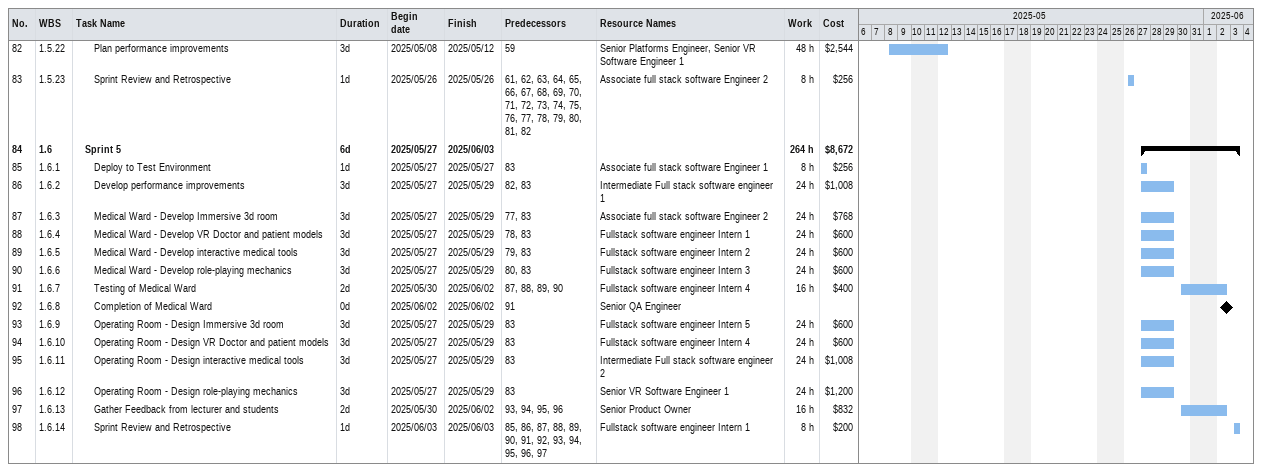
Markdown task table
| ID | WBS | Task | Duration | Start | Finish | Predecessors | Resources | Work (h) | Cost ($) |
|---|---|---|---|---|---|---|---|---|---|
| 82 | 1.5.22 | Plan performance improvements | 3d | 2025-05-08 | 2025-05-12 | 59 | Senior Platforms Engineer, Senior VR Software Engineer 1 | 48 | 2544 |
| 83 | 1.5.23 | Sprint Review and Retrospective | 1d | 2025-05-26 | 2025-05-26 | 61, 62, 63, 64, 65, 66, 67, 68, 69, 70, 71, 72, 73, 74, 75, 76, 77, 78, 79, 80, 81, 82 | Associate full stack software Engineer 2 | 8 | 256 |
| 84 | 1.6 | **Sprint 5** | 6d | 2025-05-27 | 2025-06-03 |  |  | 264 | 8672 |
| 85 | 1.6.1 | Deploy to Test Environment | 1d | 2025-05-27 | 2025-05-27 | 83 | Associate full stack software Engineer 1 | 8 | 256 |
| 86 | 1.6.2 | Develop performance improvements | 3d | 2025-05-27 | 2025-05-29 | 82, 83 | Intermediate Full stack software engineer 1 | 24 | 1008 |
| 87 | 1.6.3 | Medical Ward - Develop Immersive 3d room | 3d | 2025-05-27 | 2025-05-29 | 77, 83 | Associate full stack software Engineer 2 | 24 | 768 |
| 88 | 1.6.4 | Medical Ward - Develop VR Doctor and patient models | 3d | 2025-05-27 | 2025-05-29 | 78, 83 | Fullstack software engineer Intern 1 | 24 | 600 |
| 89 | 1.6.5 | Medical Ward - Develop interactive medical tools | 3d | 2025-05-27 | 2025-05-29 | 79, 83 | Fullstack software engineer Intern 2 | 24 | 600 |
| 90 | 1.6.6 | Medical Ward - Develop role-playing mechanics | 3d | 2025-05-27 | 2025-05-29 | 80, 83 | Fullstack software engineer Intern 3 | 24 | 600 |
| 91 | 1.6.7 | Testing of Medical Ward | 2d | 2025-05-30 | 2025-06-02 | 87, 88, 89, 90 | Fullstack software engineer Intern 4 | 16 | 400 |
| 92 | 1.6.8 | Completion of Medical Ward | 0d | 2025-06-02 | 2025-06-02 | 91 | Senior QA Engineer |  |  |
| 93 | 1.6.9 | Operating Room - Design Immersive 3d room | 3d | 2025-05-27 | 2025-05-29 | 83 | Fullstack software engineer Intern 5 | 24 | 600 |
| 94 | 1.6.10 | Operating Room - Design VR Doctor and patient models | 3d | 2025-05-27 | 2025-05-29 | 83 | Fullstack software engineer Intern 4 | 24 | 600 |
| 95 | 1.6.11 | Operating Room - Design interactive medical tools | 3d | 2025-05-27 | 2025-05-29 | 83 | Intermediate Full stack software engineer 2 | 24 | 1008 |
| 96 | 1.6.12 | Operating Room - Design role-playing mechanics | 3d | 2025-05-27 | 2025-05-29 | 83 | Senior VR Software Engineer 1 | 24 | 1200 |
| 97 | 1.6.13 | Gather Feedback from lecturer and students | 2d | 2025-05-30 | 2025-06-02 | 93, 94, 95, 96 | Senior Product Owner | 16 | 832 |
| 98 | 1.6.14 | Sprint Review and Retrospective | 1d | 2025-06-03 | 2025-06-03 | 85, 86, 87, 88, 89, 90, 91, 92, 93, 94, 95, 96, 97 | Fullstack software engineer Intern 1 | 8 | 200 |
